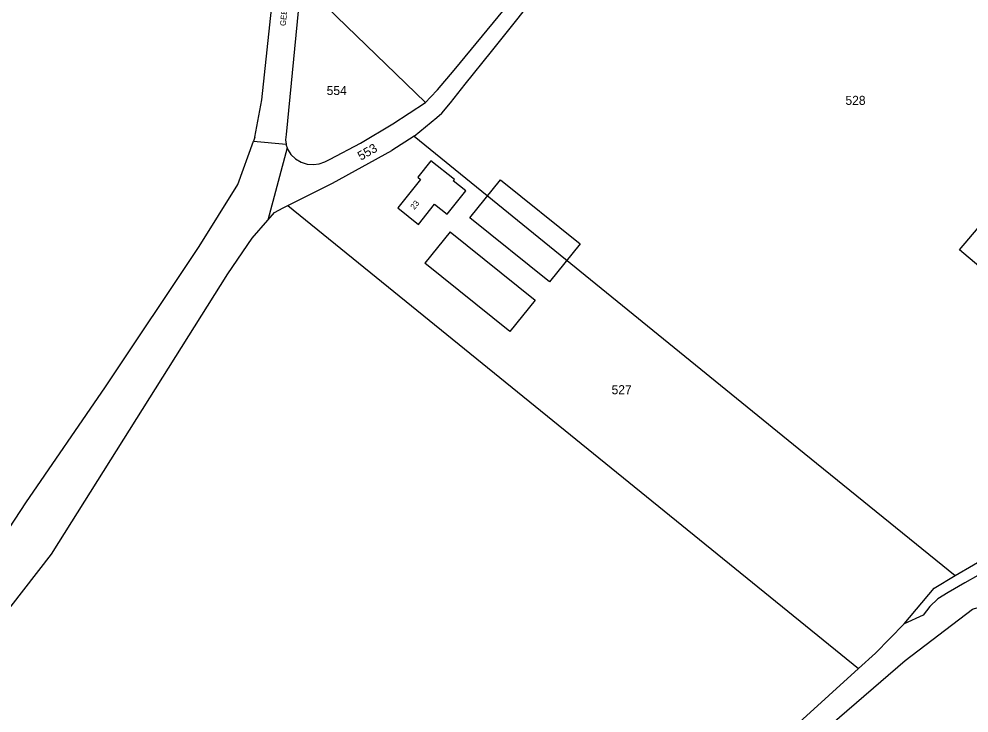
# Model space of a CAD drawing. Extents: x 191922 to 199923, y 328959 to 333350.
# Drawn here: x 193617.3 to 193901.9, y 330553.4 to 330761.3 of the extents above; entities that cross this region are included whole.
import ezdxf

# ---------------------------------------------------------------- set-up
doc = ezdxf.new("R2010")
doc.units = 0
for name, color, linetype in [('enkelbestemming', 7, 'Continuous'), ('Level 11', 7, 'Continuous'), ('Level 14', 7, 'Continuous'), ('Level 6', 7, 'Continuous'), ('maatvoering - maximum aantal wooneenheden', 7, 'Continuous'), ('Maatvoering_symbolen', 7, 'Continuous'), ('recreatiewoning', 7, 'Continuous')]:
    doc.layers.add(name, color=color, linetype=linetype)

msp = doc.modelspace()

# ---------------------------------------------------------------- linework, layer by layer
at = {"layer": 'Level 11'}
msp.add_lwpolyline([(193692.31, 330428), (193707.52, 330437.13), (193737.77, 330457.01), (193749.9, 330464.45), (193760.66, 330471.17), (193776.55, 330480.95), (193801.92, 330499.39), (193882.83, 330569.19), (193902.93, 330584.51), (193903.58, 330584.77), (193908.18, 330585.96), (193912.56, 330586.79), (193926.86, 330587.31)], dxfattribs=at)
msp.add_lwpolyline([(193692.31, 330428), (193707.52, 330437.13), (193737.77, 330457.01), (193749.9, 330464.45), (193760.66, 330471.17), (193776.55, 330480.95), (193801.92, 330499.39), (193882.83, 330569.19), (193902.93, 330584.51), (193903.58, 330584.77), (193908.18, 330585.96), (193912.56, 330586.79), (193926.86, 330587.31)], dxfattribs=at)
at = {"layer": 'Level 6'}
for p, q in [((193701.81, 330772.33), (193697.3, 330726.74)), ((193701.81, 330772.33), (193739.11, 330736.3)), ((193729.32, 330729.86), (193739.07, 330736.25)), ((193739.11, 330736.3), (193739.07, 330736.25)), ((193719.66, 330724.13), (193729.32, 330729.86)), ((193687.95, 330725.93), (193687.52, 330724.71)), ((193735.69, 330726.2), (193729.05, 330721.93)), ((193735.69, 330726.2), (193729.05, 330721.93)), ((193687.52, 330724.71), (193697.35, 330723.79)), ((193697.69, 330722.7), (193691.84, 330701.1)), ((193710.56, 330719.32), (193719.66, 330724.13)), ((193698.77, 330720.72), (193700.15, 330719.39)), ((193697.89, 330705.49), (193868.79, 330566.71)), ((193691.84, 330701.1), (193693.84, 330703.34)), ((193691.84, 330701.1), (193693.84, 330703.34)), ((193687.17, 330695.69), (193691.84, 330701.1)), ((193687.17, 330695.69), (193691.84, 330701.1)), ((193679.88, 330684.96), (193687.17, 330695.69)), ((193679.88, 330684.96), (193687.17, 330695.69)), ((193627.07, 330600.99), (193679.88, 330684.96)), ((193627.07, 330600.99), (193679.88, 330684.96)), ((193958.98, 330625.5), (193900.69, 330592.46)), ((193900.69, 330592.46), (193895.68, 330589.5)), ((193895.68, 330589.5), (193892.56, 330587.62)), ((193892.56, 330587.62), (193890.24, 330585.33)), ((193890.24, 330585.33), (193888.21, 330582.77)), ((193888.21, 330582.77), (193882.54, 330580.15))]:
    msp.add_line(p, q, dxfattribs=at)
for points in [[(193735.69, 330726.2), (193742.47, 330731.76), (193743.99, 330733.08), (193746.61, 330736.23), (193751.02, 330741.84), (193758.9, 330751.59), (193766.81, 330761.59), (193779.1, 330777.34), (193797.03, 330799.99), (193820, 330828.7), (193827.28, 330837.4)], [(193735.69, 330726.2), (193742.47, 330731.76), (193743.99, 330733.08), (193746.61, 330736.23), (193751.02, 330741.84), (193758.9, 330751.59), (193766.81, 330761.59), (193779.1, 330777.34), (193797.03, 330799.99), (193820, 330828.7), (193827.28, 330837.4)], [(193687.95, 330725.93), (193690.03, 330737.09), (193693.25, 330767.19)], [(193739.11, 330736.3), (193740.58, 330737.93), (193742.65, 330740.14), (193747.72, 330745.99), (193762.79, 330764.25)], [(193969.88, 330632.37), (193899.08, 330692.14), (193935.43, 330735.03)], [(193697.3, 330726.74), (193697.17, 330725.08), (193697.35, 330723.79)], [(193735.69, 330726.2), (193852.57, 330631.27), (193897.79, 330594.61)], [(193587.77, 330568.21), (193619.35, 330616.37), (193643.24, 330651.14), (193671.31, 330693.2), (193682.9, 330711.76), (193687.52, 330724.71)], [(193697.35, 330723.79), (193697.39, 330723.52), (193697.69, 330722.7)], [(193697.69, 330722.7), (193697.93, 330722.04), (193698.77, 330720.72)], [(193697.89, 330705.49), (193711.27, 330712.14), (193729.05, 330721.93)], [(193697.89, 330705.49), (193711.27, 330712.14), (193729.05, 330721.93)], [(193700.15, 330719.39), (193701.8, 330718.41), (193703.62, 330717.84), (193705.53, 330717.7)], [(193705.53, 330717.7), (193707.24, 330717.97), (193708.92, 330718.51), (193710.56, 330719.32)], [(193693.84, 330703.34), (193696.46, 330704.78), (193697.89, 330705.49)], [(193693.84, 330703.34), (193696.46, 330704.78), (193697.89, 330705.49)], [(193897.79, 330594.61), (193908.78, 330600.97), (193932.14, 330614.43), (193943.85, 330621.11), (193958.46, 330628.41), (193969.88, 330632.37)], [(193538.28, 330474.22), (193555, 330500), (193564.39, 330514.48), (193577.6, 330531.36), (193590.6, 330549.55), (193600.88, 330565.22), (193610.33, 330579.62), (193627.07, 330600.99)], [(193538.28, 330474.22), (193555, 330500), (193564.39, 330514.48), (193577.6, 330531.36), (193590.6, 330549.55), (193600.88, 330565.22), (193610.33, 330579.62), (193627.07, 330600.99)], [(193882.54, 330580.15), (193891.51, 330590.82), (193897.79, 330594.61)], [(193868.79, 330566.71), (193873.87, 330571.38), (193882.54, 330580.15)], [(193851.04, 330550.63), (193868.79, 330566.71)]]:
    msp.add_lwpolyline(points, dxfattribs=at)
at = {"layer": 'recreatiewoning'}
for p, q in [((193752.37, 330701.79), (193761.54, 330713.18)), ((193746.46, 330697.56), (193738.9, 330688.15)), ((193746.46, 330697.56), (193771.91, 330677.13))]:
    msp.add_line(p, q, dxfattribs=at)
for points in [[(193730.78, 330704.7), (193737.04, 330699.77), (193741.81, 330705.82), (193745.57, 330702.85), (193751.16, 330709.88), (193747.42, 330712.82), (193747.73, 330713.21), (193740.71, 330718.82), (193736.8, 330713.9), (193737.58, 330713.27), (193730.78, 330704.7)], [(193761.54, 330713.18), (193785.41, 330693.95), (193776.24, 330682.56), (193752.37, 330701.79)], [(193771.91, 330677.13), (193764.32, 330667.74), (193738.9, 330688.15)]]:
    msp.add_lwpolyline(points, dxfattribs=at)

# ---------------------------------------------------------------- texts
at = {"layer": 'enkelbestemming'}
for s, p in [('554', (193709.48, 330738.54)), ('528', (193864.91, 330735.59)), ('527', (193794.84, 330648.92))]:
    msp.add_text(s, height=2.7, rotation=0, dxfattribs=at).set_placement(p)
at = {"layer": 'Level 14'}
msp.add_text('553', height=2.7, rotation=29.7735, dxfattribs=at).set_placement((193719.71, 330718.84))
at = {"layer": 'maatvoering - maximum aantal wooneenheden'}
msp.add_text('23', height=1.75, rotation=51.582, dxfattribs=at).set_placement((193735.76, 330704.06))
at = {"layer": 'Maatvoering_symbolen'}
msp.add_text('GEERSTRAAT', height=1.75, rotation=83.6788, dxfattribs=at).set_placement((193697.17, 330759.14))

doc.saveas('drawing.dxf')
